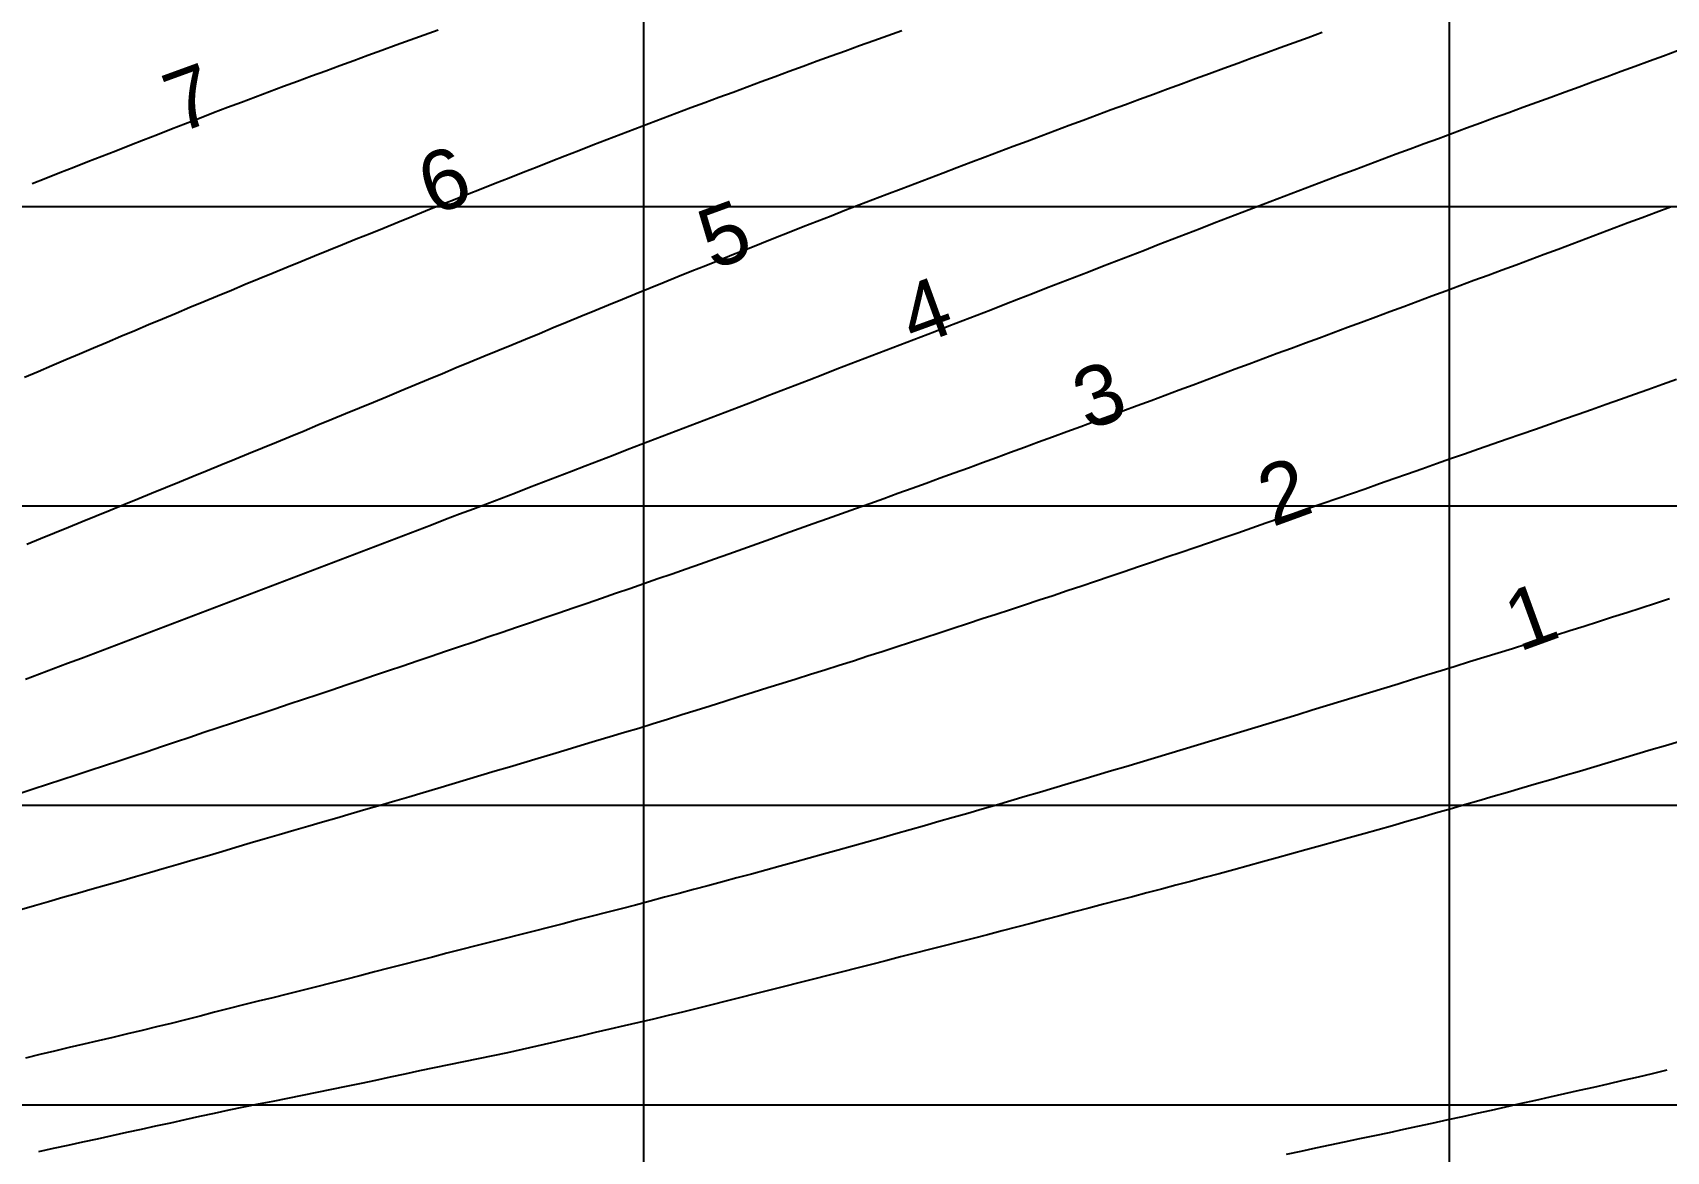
# Model space of a CAD drawing. Header units: millimetres. Extents: x 219888 to 472088, y 91183 to 209983.
# Drawn here: x 262774 to 273680, y 129108 to 136580 of the extents above; entities that cross this region are included whole.
import ezdxf

# ---------------------------------------------------------------- set-up
doc = ezdxf.new("R2010")
doc.units = ezdxf.units.MM
doc.layers.add('Waterlines', color=7, linetype='Continuous')
doc.layers.add('网格线和标注', color=7, linetype='Continuous')
doc.styles.get("Standard").update_dxf_attribs({"font": 'arial.ttf', "height": 600})

msp = doc.modelspace()

# ---------------------------------------------------------------- linework, layer by layer
at = {"layer": 'Waterlines', "color": 135}
for points in [[(268577.084, 136591.486), (268482.894, 136558.096), (268388.424, 136524.566), (268294.194, 136491.066), (268199.784, 136457.446), (268105.484, 136423.456), (268011.904, 136389.016), (267918.034, 136354.376), (267824.474, 136319.816), (267730.774, 136285.186), (267636.694, 136250.416), (267543.084, 136215.796), (267449.454, 136181.166), (267355.584, 136146.426), (267261.684, 136111.666), (267167.974, 136076.956), (267074.204, 136042.186), (266979.874, 136007.046), (266886.694, 135971.686), (266793.384, 135935.766), (266700.364, 135899.806), (266607.144, 135863.686), (266514.084, 135827.566), (266420.714, 135791.246), (266327.514, 135754.936), (266234.274, 135718.546), (266141.294, 135682.186), (266048.194, 135645.686), (265954.964, 135609.056), (265861.814, 135572.376), (265768.784, 135535.646), (265675.724, 135498.816), (265582.794, 135461.926), (265489.964, 135424.926), (265396.884, 135387.526), (265304.004, 135349.906), (265211.974, 135312.526), (265119.454, 135274.926), (265026.714, 135237.226), (264934.204, 135199.606), (264841.294, 135161.806), (264749.004, 135124.246), (264656.044, 135086.406), (264563.484, 135048.706), (264470.934, 135010.986), (264378.244, 134973.146), (264285.394, 134935.106), (264193.104, 134897.036), (264100.794, 134858.796), (264008.414, 134820.436), (263916.094, 134782.006), (263824.024, 134743.576), (263731.584, 134704.886), (263639.544, 134666.256), (263547.524, 134627.546), (263455.284, 134588.666), (263363.054, 134549.726), (263271.064, 134510.846), (263178.854, 134471.816), (263086.474, 134432.686), (262994.514, 134393.686), (262902.084, 134354.436), (262810.194, 134315.266), (262718.264, 134276.026)], [(271382.984, 136579.996), (271289.204, 136546.036), (271194.774, 136511.736), (271101.254, 136477.676), (271007.054, 136443.306), (270912.744, 136408.876), (270818.664, 136374.616), (270724.954, 136340.316), (270631.264, 136305.866), (270537.514, 136271.346), (270443.754, 136236.786), (270349.834, 136202.136), (270256.204, 136167.576), (270162.444, 136132.956), (270068.504, 136098.236), (269974.694, 136063.546), (269880.854, 136028.796), (269786.934, 135993.946), (269693.054, 135959.026), (269599.514, 135924.116), (269505.814, 135889.026), (269412.104, 135853.836), (269318.634, 135818.606), (269225.204, 135783.296), (269131.794, 135747.916), (269038.074, 135712.346), (268944.524, 135676.796), (268851.214, 135641.316), (268757.774, 135605.756), (268664.454, 135570.226), (268570.764, 135534.526), (268477.264, 135498.886), (268383.804, 135463.236), (268290.074, 135427.396), (268196.864, 135391.346), (268103.894, 135355.066), (268011.154, 135318.696), (267918.034, 135282.036), (267825.014, 135245.296), (267732.054, 135208.456), (267639.134, 135171.526), (267546.264, 135134.516), (267453.404, 135097.426), (267360.574, 135060.296), (267267.824, 135023.146), (267174.764, 134985.836), (267081.994, 134948.606), (266989.074, 134911.306), (266895.664, 134873.806), (266803.504, 134836.206), (266711.084, 134798.056), (266618.934, 134759.996), (266526.534, 134721.836), (266434.184, 134683.686), (266341.844, 134645.546), (266249.274, 134607.326), (266156.644, 134569.086), (266064.324, 134531.006), (265971.754, 134492.836), (265879.434, 134454.786), (265786.714, 134416.566), (265694.324, 134378.476), (265601.774, 134340.256), (265509.454, 134301.986), (265417.134, 134263.416), (265324.704, 134224.786), (265232.794, 134186.556), (265140.344, 134148.196), (265048.284, 134110.076), (264955.484, 134071.686), (264863.194, 134033.546), (264770.784, 133995.406), (264678.414, 133957.326), (264585.424, 133919.056), (264493.144, 133881.146), (264400.794, 133843.336), (264307.724, 133805.366), (264215.194, 133767.616), (264122.584, 133729.636), (264030.284, 133691.596), (263937.884, 133653.476), (263845.484, 133615.406), (263753.074, 133577.386), (263660.374, 133539.326), (263568.094, 133501.496), (263475.754, 133463.676), (263383.134, 133425.776), (263290.384, 133387.846), (263197.954, 133350.056), (263105.184, 133312.156), (263012.754, 133274.396), (262919.944, 133236.486), (262826.714, 133198.416), (262734.714, 133160.536)], [(265481.764, 136597.076), (265387.604, 136563.286), (265293.694, 136529.466), (265199.614, 136495.456), (265105.434, 136461.266), (265011.614, 136427.086), (264917.884, 136392.796), (264824.104, 136358.346), (264730.094, 136323.686), (264636.244, 136288.986), (264542.534, 136254.246), (264448.914, 136219.456), (264354.794, 136184.406), (264261.344, 136149.526), (264167.784, 136114.506), (264073.974, 136079.176), (263980.654, 136043.476), (263887.434, 136007.386), (263794.194, 135971.136), (263701.204, 135934.916), (263607.824, 135898.506), (263514.744, 135862.176), (263421.774, 135825.876), (263328.354, 135789.376), (263235.514, 135753.086), (263141.944, 135716.486), (263049.064, 135680.136), (262955.584, 135643.506), (262862.404, 135606.666), (262769.934, 135569.316)], [(273754.654, 136457.646), (273660.554, 136423.306), (273566.694, 136388.996), (273472.574, 136354.476), (273378.884, 136320.056), (273285.004, 136285.566), (273191.264, 136251.156), (273097.414, 136216.736), (273003.664, 136182.366), (272909.564, 136147.876), (272815.874, 136113.536), (272721.644, 136078.996), (272627.874, 136044.616), (272533.944, 136010.156), (272439.974, 135975.626), (272346.114, 135941.086), (272252.254, 135906.486), (272158.454, 135871.876), (272064.544, 135837.156), (271970.904, 135802.426), (271877.274, 135767.586), (271783.564, 135732.596), (271689.934, 135697.556), (271596.524, 135662.526), (271502.654, 135627.266), (271408.984, 135592.016), (271315.264, 135556.696), (271221.584, 135521.296), (271128.234, 135485.926), (271034.794, 135450.356), (270941.164, 135414.506), (270847.784, 135378.596), (270754.714, 135342.686), (270661.434, 135306.596), (270568.044, 135270.406), (270475.074, 135234.316), (270381.504, 135197.976), (270288.484, 135161.826), (270195.514, 135125.706), (270102.194, 135089.456), (270008.894, 135053.236), (269915.514, 135017.036), (269822.174, 134980.936), (269728.994, 134944.966), (269635.684, 134908.926), (269542.494, 134872.786), (269449.084, 134836.306), (269356.114, 134799.896), (269263.084, 134763.496), (269169.974, 134727.166), (269076.784, 134690.916), (268983.474, 134654.696), (268890.134, 134618.526), (268796.914, 134582.476), (268703.704, 134546.496), (268610.534, 134510.616), (268516.944, 134474.696), (268423.354, 134438.906), (268329.974, 134403.296), (268236.444, 134367.556), (268143.024, 134331.536), (268049.844, 134295.376), (267956.894, 134259.266), (267863.754, 134223.146), (267770.444, 134187.056), (267677.114, 134151.046), (267584.004, 134115.196), (267490.384, 134079.186), (267397.064, 134043.346), (267303.634, 134007.486), (267210.294, 133971.696), (267116.724, 133935.866), (267023.424, 133900.196), (266929.514, 133864.426), (266836.394, 133828.816), (266743.184, 133792.876), (266649.784, 133756.816), (266556.504, 133720.796), (266463.314, 133684.816), (266370.184, 133648.866), (266276.854, 133612.876), (266183.684, 133576.986), (266090.034, 133540.956), (265996.684, 133505.126), (265903.274, 133469.406), (265809.494, 133433.696), (265716.114, 133398.296), (265622.634, 133362.866), (265529.244, 133327.286), (265435.554, 133291.336), (265342.584, 133255.506), (265249.084, 133219.406), (265155.834, 133183.406), (265062.714, 133147.506), (264969.204, 133111.556), (264876.004, 133075.836), (264782.404, 133040.146), (264689.134, 133004.746), (264595.524, 132969.326), (264501.724, 132933.916), (264408.154, 132898.606), (264314.654, 132863.286), (264221.264, 132827.876), (264127.524, 132792.096), (264034.204, 132756.186), (263940.984, 132720.176), (263847.574, 132684.136), (263754.124, 132648.256), (263660.814, 132612.656), (263567.584, 132577.266), (263474.004, 132541.866), (263380.634, 132506.626), (263286.914, 132471.306), (263193.374, 132436.086), (263099.574, 132400.756), (263005.764, 132365.416), (262912.214, 132330.096), (262818.724, 132294.626), (262725.084, 132258.586)], [(273707.054, 135414.746), (273613.194, 135379.596), (273519.324, 135344.186), (273426.024, 135308.746), (273332.814, 135273.446), (273239.164, 135238.116), (273145.484, 135202.866), (273051.964, 135167.746), (272958.444, 135132.706), (272864.604, 135097.616), (272771.124, 135062.756), (272677.154, 135027.826), (272583.414, 134993.086), (272489.674, 134958.446), (272395.494, 134923.696), (272301.784, 134889.126), (272208.044, 134854.396), (272114.064, 134819.266), (272020.694, 134784.316), (271927.044, 134749.346), (271833.254, 134714.386), (271739.784, 134679.576), (271646.114, 134644.736), (271552.404, 134609.916), (271458.454, 134575.056), (271364.994, 134540.416), (271270.914, 134505.606), (271176.964, 134470.876), (271083.044, 134436.176), (270989.254, 134401.496), (270895.274, 134366.656), (270801.554, 134331.596), (270708.344, 134296.556), (270614.894, 134261.526), (270521.314, 134226.496), (270427.584, 134191.476), (270333.854, 134156.496), (270240.024, 134121.546), (270146.554, 134086.796), (270052.484, 134051.916), (269958.784, 134017.276), (269864.924, 133982.706), (269770.994, 133948.206), (269677.004, 133913.736), (269583.024, 133879.206), (269489.364, 133844.556), (269395.494, 133809.676), (269301.854, 133775.036), (269208.094, 133740.566), (269114.314, 133706.256), (269020.464, 133672.006), (268926.214, 133637.666), (268832.424, 133603.536), (268738.344, 133569.346), (268644.424, 133535.246), (268550.154, 133501.056), (268455.984, 133466.946), (268361.884, 133432.926), (268267.514, 133399.056), (268173.774, 133365.706), (268079.554, 133332.136), (267985.414, 133298.576), (267891.234, 133265.006), (267796.964, 133231.406), (267702.784, 133197.846), (267608.584, 133164.306), (267514.324, 133130.756), (267420.264, 133097.316), (267325.834, 133063.796), (267231.354, 133030.336), (267136.864, 132997.046), (267042.664, 132964.116), (266948.314, 132931.386), (266853.814, 132898.736), (266759.464, 132866.146), (266664.734, 132833.446), (266570.274, 132800.846), (266475.844, 132768.296), (266381.354, 132735.736), (266286.594, 132703.116), (266192.054, 132670.616), (266097.394, 132638.136), (266002.914, 132605.796), (265908.134, 132573.496), (265813.124, 132541.306), (265718.394, 132509.376), (265623.714, 132477.526), (265529.224, 132445.696), (265434.364, 132413.646), (265339.674, 132381.596), (265244.924, 132349.496), (265150.314, 132317.446), (265055.514, 132285.336), (264960.724, 132253.256), (264866.054, 132221.246), (264771.354, 132189.276), (264676.574, 132157.366), (264581.564, 132125.516), (264486.694, 132093.936), (264391.384, 132062.496), (264296.594, 132031.326), (264201.684, 131999.946), (264106.984, 131968.356), (264012.104, 131936.516), (263916.964, 131904.506), (263822.484, 131872.696), (263727.754, 131840.806), (263633.014, 131808.956), (263538.334, 131777.206), (263443.124, 131745.386), (263348.514, 131713.946), (263253.404, 131682.606), (263158.354, 131651.556), (263063.324, 131620.706), (262968.184, 131589.866), (262872.564, 131558.666), (262777.834, 131527.286), (262683.164, 131495.496)], [(273749.054, 134262.276), (273655.174, 134229.516), (273557.584, 134195.236), (273468.664, 134163.446), (273374.574, 134129.866), (273278.964, 134095.986), (273180.834, 134061.336), (273091.264, 134029.766), (272993.234, 133995.286), (272901.104, 133962.916), (272806.224, 133929.646), (272709.104, 133895.646), (272618.624, 133864.046), (272522.334, 133830.536), (272426.504, 133797.356), (272333.104, 133765.096), (272239.664, 133732.606), (272144.784, 133699.256), (272048.194, 133665.166), (271952.384, 133631.336), (271861.744, 133599.386), (271766.144, 133565.786), (271668.964, 133531.756), (271578.494, 133500.216), (271480.404, 133466.156), (271388.894, 133434.466), (271291.994, 133400.976), (271197.354, 133368.316), (271105.144, 133336.526), (271006.904, 133302.646), (270912.534, 133270.026), (270819.074, 133237.506), (270726.304, 133205.386), (270630.154, 133172.516), (270533.454, 133139.636), (270441.434, 133108.426), (270344.554, 133075.606), (270249.944, 133043.586), (270156.984, 133012.146), (270060.324, 132979.456), (269967.954, 132948.246), (269870.224, 132915.216), (269777.574, 132883.916), (269680.334, 132851.066), (269586.164, 132819.236), (269493.454, 132788.346), (269395.944, 132756.456), (269300.894, 132725.376), (269205.334, 132694.136), (269112.364, 132663.736), (269014.854, 132631.846), (268920.074, 132600.856), (268826.064, 132570.116), (268729.844, 132538.656), (268635.194, 132507.696), (268539.354, 132476.356), (268443.934, 132445.136), (268349.804, 132414.336), (268254.364, 132383.086), (268158.664, 132352.606), (268061.474, 132322.126), (267967.194, 132292.556), (267871.844, 132262.646), (267776.904, 132232.856), (267681.844, 132203.026), (267584.094, 132172.356), (267489.874, 132142.796), (267395.294, 132113.126), (267297.694, 132082.506), (267202.844, 132052.756), (267108.114, 132023.036), (267012.614, 131993.096), (266916.224, 131962.886), (266820.584, 131933.136), (266724.864, 131904.716), (266628.234, 131875.876), (266532.284, 131847.206), (266435.534, 131818.276), (266341.424, 131790.116), (266245.624, 131761.446), (266149.284, 131732.596), (266052.414, 131703.586), (265957.314, 131675.086), (265862.284, 131646.616), (265765.284, 131617.526), (265669.394, 131588.766), (265573.264, 131559.906), (265478.304, 131531.346), (265380.854, 131502.126), (265285.104, 131474.026), (265190.514, 131446.456), (265092.954, 131418.066), (264998.724, 131390.656), (264900.784, 131362.166), (264805.204, 131334.366), (264707.694, 131305.996), (264611.374, 131277.966), (264517.654, 131250.676), (264419.524, 131222.076), (264325.604, 131194.666), (264226.824, 131165.766), (264130.744, 131137.416), (264035.684, 131108.986), (263937.704, 131080.186), (263843.744, 131052.796), (263745.854, 131024.346), (263652.614, 130997.306), (263554.134, 130968.796), (263460.534, 130941.736), (263361.234, 130913.066), (263266.104, 130885.646), (263170.684, 130858.186), (263072.264, 130829.946), (262976.024, 130802.476), (262878.984, 130775.266), (262785.834, 130748.556), (262686.294, 130719.036)], [(273702.174, 132797.386), (273606.894, 132766.766), (273511.894, 132736.186), (273416.754, 132705.536), (273321.414, 132674.886), (273226.354, 132644.456), (273130.994, 132614.116), (273035.744, 132584.036), (272940.264, 132554.116), (272844.564, 132524.316), (272749.404, 132494.826), (272653.824, 132465.306), (272558.144, 132435.816), (272462.544, 132406.386), (272366.974, 132376.976), (272271.354, 132347.506), (272175.864, 132317.996), (272080.054, 132288.296), (271984.714, 132258.706), (271889.264, 132229.126), (271793.754, 132199.636), (271698.114, 132170.236), (271602.284, 132140.926), (271506.834, 132111.816), (271411.314, 132082.756), (271315.484, 132053.636), (271219.704, 132024.566), (271124.234, 131995.606), (271028.454, 131966.546), (270932.804, 131937.516), (270836.834, 131908.356), (270741.254, 131879.276), (270645.794, 131850.236), (270549.904, 131821.106), (270454.094, 131792.086), (270358.504, 131763.246), (270262.904, 131734.506), (270167.064, 131705.766), (270071.054, 131677.036), (269975.464, 131648.486), (269879.724, 131619.926), (269783.724, 131591.336), (269687.794, 131562.806), (269591.864, 131534.306), (269496.054, 131505.896), (269400.104, 131477.516), (269304.074, 131449.236), (269208.144, 131421.156), (269112.114, 131393.226), (269016.244, 131365.506), (268919.864, 131337.776), (268823.694, 131310.196), (268727.784, 131282.776), (268631.624, 131255.336), (268535.544, 131227.986), (268439.324, 131200.656), (268342.784, 131173.296), (268246.744, 131146.146), (268150.414, 131119.016), (268054.294, 131092.096), (267957.664, 131065.266), (267861.114, 131038.726), (267764.864, 131012.486), (267668.394, 130986.346), (267571.914, 130960.306), (267475.334, 130934.286), (267378.564, 130908.276), (267282.274, 130882.436), (267185.494, 130856.496), (267088.944, 130830.656), (266992.314, 130804.826), (266895.274, 130778.936), (266798.894, 130753.306), (266701.974, 130727.796), (266605.234, 130702.756), (266508.674, 130678.016), (266411.744, 130653.276), (266314.874, 130628.576), (266218.214, 130603.956), (266121.114, 130579.226), (266024.024, 130554.516), (265927.354, 130529.926), (265830.384, 130505.246), (265733.214, 130480.516), (265636.214, 130455.826), (265539.094, 130431.076), (265442.174, 130406.026), (265345.834, 130380.976), (265249.114, 130355.916), (265152.054, 130330.826), (265055.514, 130305.926), (264958.564, 130280.976), (264861.674, 130256.126), (264764.794, 130231.366), (264667.934, 130206.736), (264570.884, 130182.236), (264473.814, 130158.026), (264376.564, 130134.196), (264279.334, 130110.666), (264182.054, 130086.756), (264085.334, 130061.926), (263988.514, 130036.676), (263891.874, 130011.676), (263794.974, 129987.046), (263698.304, 129962.936), (263600.954, 129939.116), (263503.864, 129915.686), (263406.664, 129892.466), (263309.274, 129869.366), (263211.834, 129846.386), (263114.374, 129823.496), (263016.894, 129800.696), (262919.534, 129777.966), (262821.514, 129754.966), (262725.114, 129730.896)], [(273771.254, 131846.086), (273675.444, 131817.436), (273579.444, 131788.696), (273483.824, 131759.986), (273387.744, 131731.146), (273292.094, 131702.576), (273196.424, 131674.216), (273100.524, 131645.976), (273004.644, 131617.886), (272908.464, 131589.776), (272812.304, 131561.726), (272716.374, 131533.776), (272620.584, 131505.886), (272524.664, 131477.966), (272428.624, 131450.006), (272332.254, 131421.926), (272236.294, 131393.896), (272140.164, 131365.706), (272044.044, 131337.636), (271948.334, 131310.196), (271851.834, 131282.986), (271755.834, 131256.146), (271659.644, 131229.356), (271563.254, 131202.586), (271466.794, 131175.846), (271370.574, 131149.186), (271274.144, 131122.506), (271177.884, 131095.876), (271081.124, 131069.116), (270984.954, 131042.496), (270888.294, 131015.706), (270792.194, 130988.976), (270695.654, 130962.346), (270599.114, 130936.376), (270502.664, 130910.776), (270405.914, 130885.226), (270309.344, 130859.786), (270212.684, 130834.356), (270115.784, 130808.886), (270019.174, 130783.506), (269922.444, 130758.096), (269825.394, 130732.596), (269729.074, 130707.276), (269632.164, 130681.766), (269535.464, 130656.216), (269438.584, 130630.396), (269342.054, 130604.966), (269245.254, 130579.906), (269148.404, 130554.976), (269051.704, 130530.136), (268954.794, 130505.276), (268857.934, 130480.446), (268761.074, 130455.636), (268664.374, 130430.866), (268567.724, 130406.126), (268470.394, 130381.196), (268373.684, 130356.436), (268276.354, 130331.476), (268179.334, 130306.476), (268082.794, 130281.756), (267986.094, 130257.326), (267889.134, 130232.886), (267792.084, 130208.466), (267695.334, 130184.156), (267598.144, 130159.766), (267501.184, 130135.456), (267403.834, 130111.106), (267306.954, 130086.916), (267209.924, 130062.756), (267112.924, 130038.716), (267015.564, 130014.826), (266917.974, 129991.736), (266820.444, 129969.386), (266723.394, 129946.646), (266626.294, 129923.786), (266528.844, 129900.856), (266431.724, 129878.066), (266334.114, 129855.276), (266236.854, 129832.716), (266139.374, 129810.316), (266041.914, 129788.226), (265944.374, 129766.556), (265846.164, 129745.416), (265748.384, 129725.126), (265650.114, 129705.366), (265552.044, 129685.816), (265454.214, 129665.816), (265356.454, 129645.046), (265258.754, 129623.876), (265160.994, 129602.606), (265063.324, 129581.476), (264965.774, 129560.656), (264867.674, 129540.106), (264769.764, 129520.016), (264671.724, 129500.226), (264573.344, 129480.586), (264475.664, 129461.246), (264377.204, 129441.816), (264279.314, 129422.496), (264181.044, 129402.926), (264083.084, 129382.826), (263985.434, 129361.536), (263887.704, 129339.736), (263790.454, 129318.256), (263692.964, 129296.866), (263594.864, 129275.426), (263497.234, 129254.136), (263399.274, 129232.796), (263302.024, 129211.646), (263204.024, 129190.336), (263106.564, 129169.166), (263008.304, 129147.816), (262910.584, 129126.556), (262812.924, 129104.366)], [(271144.504, 129089.366), (271242.664, 129109.956), (271340.254, 129130.496), (271436.384, 129150.796), (271531.434, 129170.946), (271635.054, 129192.986), (271734.354, 129214.196), (271831.034, 129234.926), (271926.834, 129255.566), (272021.604, 129276.066), (272117.204, 129296.826), (272223.184, 129319.956), (272320.554, 129341.316), (272417.144, 129362.596), (272513.134, 129383.836), (272608.814, 129405.116), (272705.164, 129426.646), (272808.704, 129449.876), (272905.714, 129471.756), (273001.894, 129493.546), (273100.324, 129515.956), (273195.894, 129537.796), (273291.004, 129559.636), (273392.454, 129583.026), (273493.374, 129606.396), (273588.594, 129628.546), (273686.694, 129651.446)]]:
    msp.add_lwpolyline(points, dxfattribs=at)
at = {"layer": '网格线和标注'}
for p, q in [((266850.944, 141339.386), (266850.944, 125419.386)), ((272230.194, 141339.386), (272230.194, 125419.386))]:
    msp.add_line(p, q, dxfattribs=at)
at = {"layer": '网格线和标注', "color": 0}
for p, q in [((236017.754, 135419.386), (458092.724, 135419.386)), ((236017.754, 133419.386), (458092.724, 133419.386)), ((236017.754, 131419.386), (458092.724, 131419.386)), ((236017.754, 129419.386), (458092.724, 129419.386))]:
    msp.add_line(p, q, dxfattribs=at)

# ---------------------------------------------------------------- texts
for s, p in [('7', (263745.192, 135904.916)), ('6', (265441.372, 135356.316)), ('5', (267312.132, 134992.246)), ('4', (268654.312, 134481.106)), ('3', (269814.372, 133920.146)), ('2', (271049.902, 133276.436)), ('1', (272695.512, 132442.226))]:
    msp.add_text(s, height=400, rotation=20, dxfattribs=at).set_placement(p)

doc.saveas('drawing.dxf')
